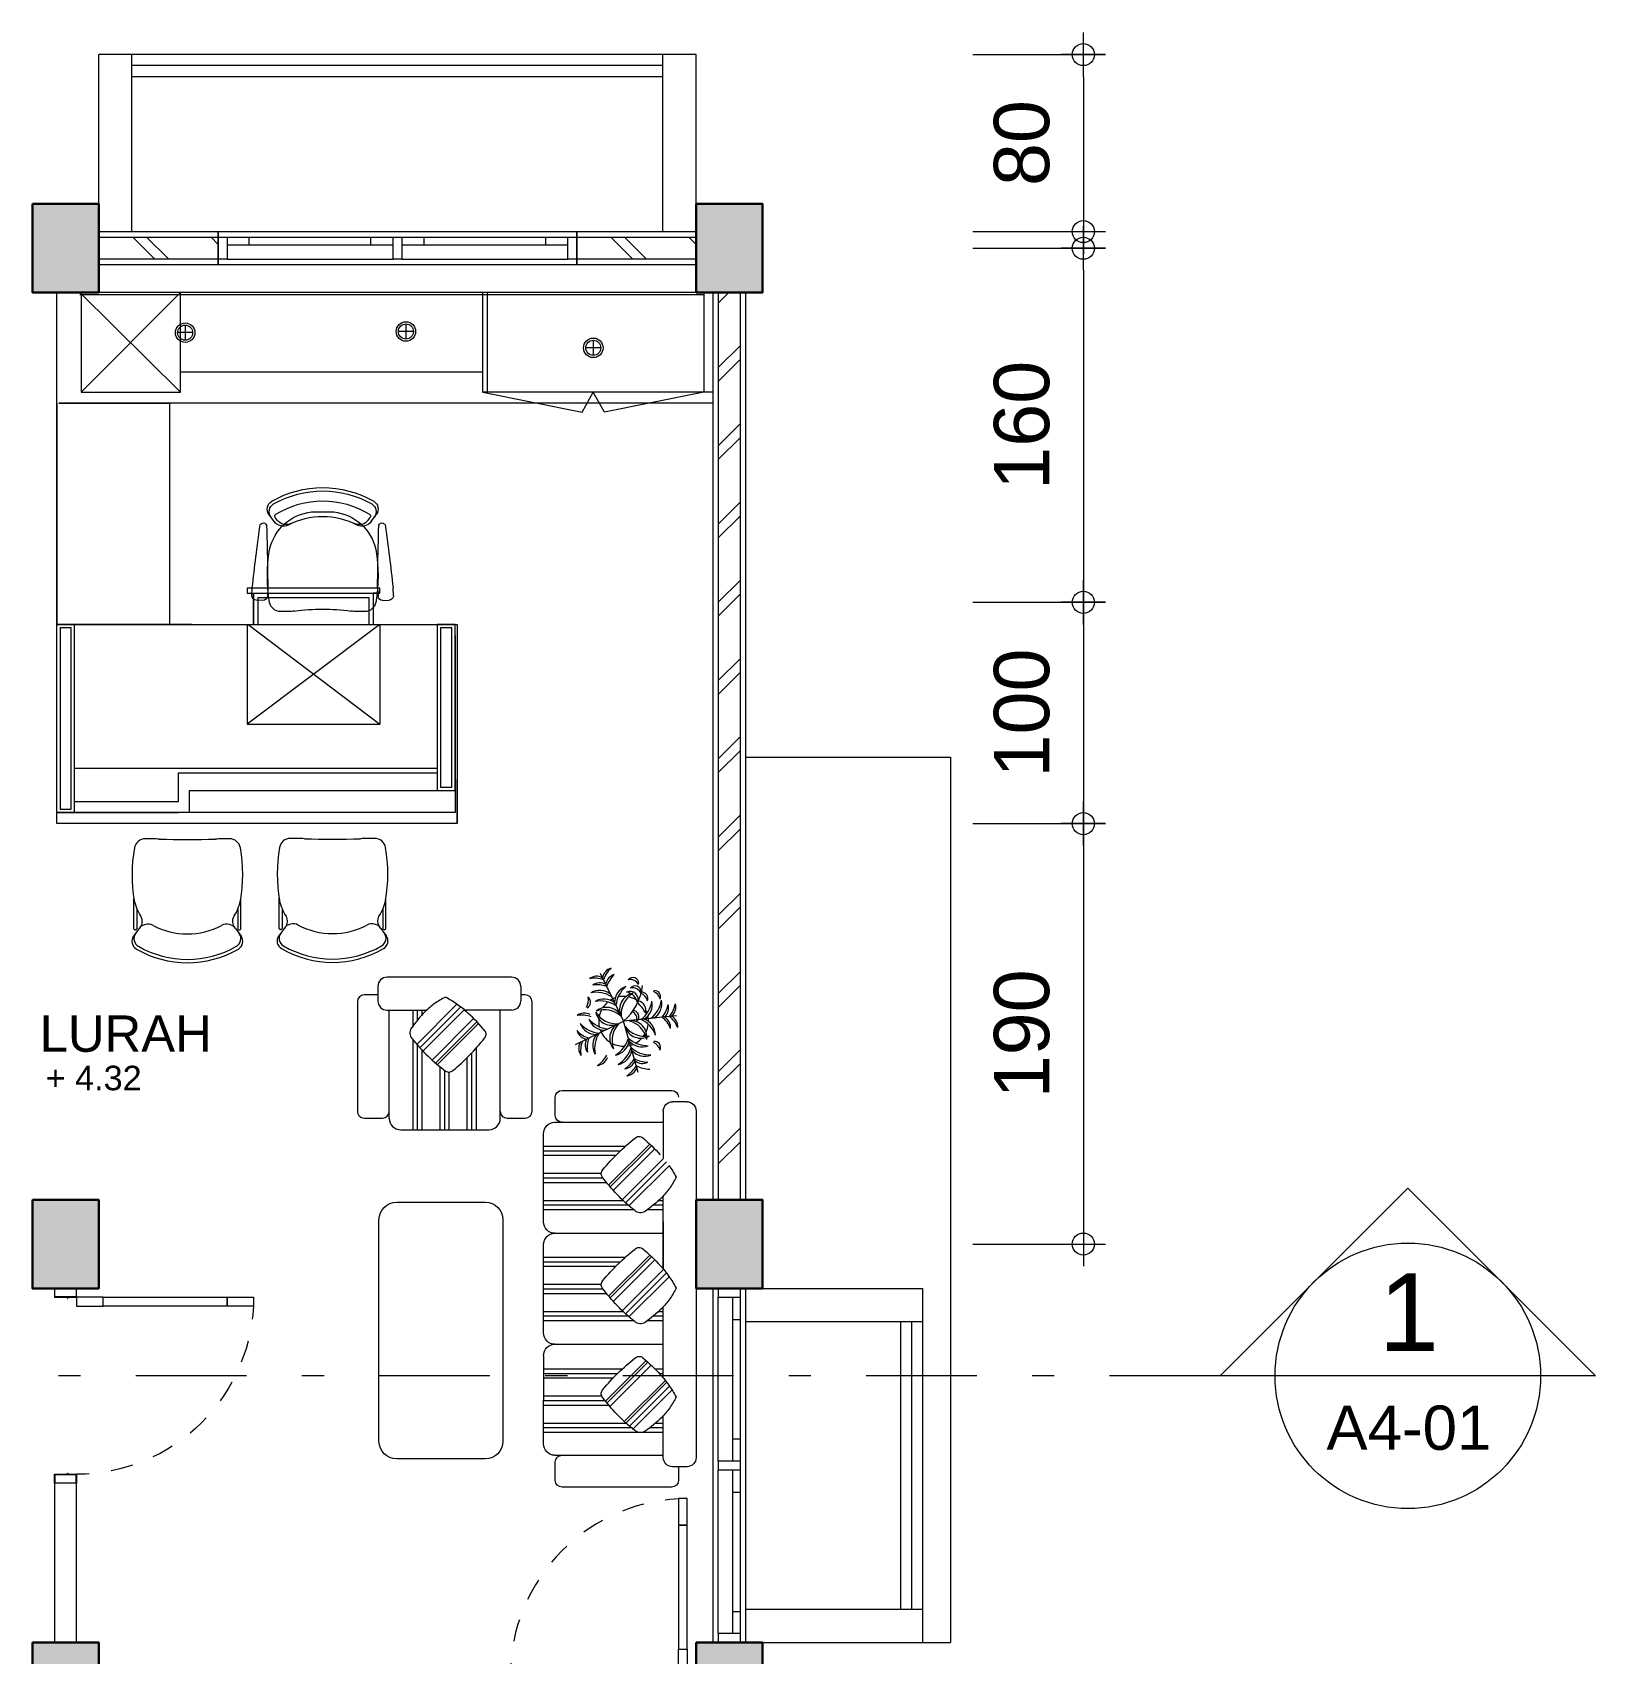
# Model space of a CAD drawing. Header units: millimetres. Extents: x -11 to 1625, y -267 to 180.
# Drawn here: x 1377.57 to 1384.64, y 158.76 to 166.09 of the extents above; entities that cross this region are included whole.
import ezdxf
from ezdxf.enums import TextEntityAlignment as Align

# ---------------------------------------------------------------- set-up
doc = ezdxf.new("R2010")
doc.units = ezdxf.units.MM
for name, pattern in [('ACAD_ISO02W100', [15, 12, -3]), ('DASHDOT', [1, 0.5, -0.25, 0, -0.25]), ('HIDDEN', [0.375, 0.25, -0.125]), ('JIS_02_0.7', [1.35, 0.75, -0.6]), ('JIS_02_1.0', [2, 1, -1])]:
    doc.linetypes.add(name, pattern=pattern)
for name, color, linetype, lineweight in [('ars', 11, 'Continuous', 5), ('dinding', 5, 'Continuous', 15), ('FURNITURE', 163, 'Continuous', 5), ('KOLOM', 1, 'Continuous', 30), ('kus', 63, 'Continuous', 15), ('lan', 7, 'Continuous', 15), ('not', 7, 'Continuous', 20), ('PARTISI', 190, 'Continuous', 9), ('POHON', 84, 'Continuous', 0), ('sol kol', 8, 'Continuous', 0), ('u', 6, 'Continuous', 20)]:
    doc.layers.add(name, color=color, linetype=linetype, lineweight=lineweight)
doc.styles.add('S', font='SIMPLEX', dxfattribs={"width": 1.1})
doc.styles.get("Standard").update_dxf_attribs({"font": 'ARIALUNI.TTF'})
doc.dimstyles.new('SK100', dxfattribs={"dimtxt": 0.25, "dimasz": 0.1, "dimexe": 0.1, "dimexo": 0, "dimgap": 0.15, "dimtad": 1, "dimdec": 0, "dimlfac": 100, "dimzin": 12, "dimdsep": 46, "dimtxsty": 'Standard', "dimblk": 'BULAT', "dimcen": 0.1, "dimclrd": 256, "dimclre": 256, "dimclrt": 256, "dimadec": 0, "dimazin": 3, "dimtfac": 1, "dimtdec": 0, "dimtofl": 0, "dimtmove": 0, "dimatfit": 3, "dimldrblk": 'BULAT', "dimfxl": 0, "dimtolj": 1, "dimtzin": 0, "dimlwd": -1, "dimlwe": -1, "dimarcsym": 0})

# ---------------------------------------------------------------- blocks, each defined once
blk = doc.blocks.new('BULAT')
for p, q in [((0, -1), (0, 1)), ((-1, 0), (1, 0))]:
    blk.add_line(p, q)
blk.add_circle((0, 0), 0.5)
blk = doc.blocks.new('*D1416')
at = {"layer": 'Defpoints', "color": 0, "ltscale": 0.15}
for p in [(1381.8214, 165.1104), (1381.8214, 163.5104), (1382.3214, 163.5104)]:
    blk.add_point(p, dxfattribs=at)
at = {"layer": 'u', "ltscale": 0.15}
for p, q in [((1381.8214, 165.1104), (1382.4214, 165.1104)), ((1382.3214, 165.0104), (1382.3214, 163.6104)), ((1381.8214, 163.5104), (1382.4214, 163.5104))]:
    blk.add_line(p, q, dxfattribs=at)
at = {"layer": 'u', "ltscale": 0.15, "xscale": 0.1, "yscale": 0.1, "zscale": 0.1}
for p, rotation in [((1382.3214, 165.1104), 90), ((1382.3214, 163.5104), 270)]:
    blk.add_blockref('BULAT', p, dxfattribs=dict(at, rotation=rotation))
at = {"layer": 'u', "ltscale": 0.15, "insert": (1382.0437, 164.3104), "char_height": 0.25, "attachment_point": 5, "rotation": 90}
blk.add_mtext('\\A1;160', dxfattribs=at)
blk = doc.blocks.new('*D1417')
at = {"layer": 'Defpoints', "color": 0, "ltscale": 0.15}
for p in [(1381.8214, 163.5104), (1381.8214, 162.5104), (1382.3214, 162.5104)]:
    blk.add_point(p, dxfattribs=at)
at = {"layer": 'u', "ltscale": 0.15}
for p, q in [((1381.8214, 163.5104), (1382.4214, 163.5104)), ((1382.3214, 163.4104), (1382.3214, 162.6104)), ((1381.8214, 162.5104), (1382.4214, 162.5104))]:
    blk.add_line(p, q, dxfattribs=at)
at = {"layer": 'u', "ltscale": 0.15, "xscale": 0.1, "yscale": 0.1, "zscale": 0.1}
for p, rotation in [((1382.3214, 163.5104), 90), ((1382.3214, 162.5104), 270)]:
    blk.add_blockref('BULAT', p, dxfattribs=dict(at, rotation=rotation))
at = {"layer": 'u', "ltscale": 0.15, "insert": (1382.0437, 163.0104), "char_height": 0.25, "attachment_point": 5, "rotation": 90}
blk.add_mtext('\\A1;100', dxfattribs=at)
blk = doc.blocks.new('*D1418')
at = {"layer": 'Defpoints', "color": 0, "ltscale": 0.15}
for p in [(1381.8214, 162.5104), (1381.8214, 160.6104), (1382.3214, 160.6104)]:
    blk.add_point(p, dxfattribs=at)
at = {"layer": 'u', "ltscale": 0.15}
for p, q in [((1381.8214, 162.5104), (1382.4214, 162.5104)), ((1382.3214, 162.4104), (1382.3214, 160.7104)), ((1381.8214, 160.6104), (1382.4214, 160.6104))]:
    blk.add_line(p, q, dxfattribs=at)
at = {"layer": 'u', "ltscale": 0.15, "xscale": 0.1, "yscale": 0.1, "zscale": 0.1}
for p, rotation in [((1382.3214, 162.5104), 90), ((1382.3214, 160.6104), 270)]:
    blk.add_blockref('BULAT', p, dxfattribs=dict(at, rotation=rotation))
at = {"layer": 'u', "ltscale": 0.15, "insert": (1382.0437, 161.5604), "char_height": 0.25, "attachment_point": 5, "rotation": 90}
blk.add_mtext('\\A1;190', dxfattribs=at)
blk = doc.blocks.new('*D1429')
at = {"layer": 'Defpoints', "color": 0, "ltscale": 0.15}
for p in [(1381.8214, 165.9854), (1381.8214, 165.1854), (1382.3214, 165.1854)]:
    blk.add_point(p, dxfattribs=at)
at = {"layer": 'u', "ltscale": 0.15}
for p, q in [((1381.8214, 165.9854), (1382.4214, 165.9854)), ((1382.3214, 165.8854), (1382.3214, 165.2854)), ((1381.8214, 165.1854), (1382.4214, 165.1854))]:
    blk.add_line(p, q, dxfattribs=at)
at = {"layer": 'u', "ltscale": 0.15, "xscale": 0.1, "yscale": 0.1, "zscale": 0.1}
for p, rotation in [((1382.3214, 165.9854), 90), ((1382.3214, 165.1854), 270)]:
    blk.add_blockref('BULAT', p, dxfattribs=dict(at, rotation=rotation))
at = {"layer": 'u', "ltscale": 0.15, "insert": (1382.0437, 165.5854), "char_height": 0.25, "attachment_point": 5, "rotation": 90}
blk.add_mtext('\\A1;80', dxfattribs=at)
blk = doc.blocks.new('Npa')
for p, q in [((-0.8485, 0), (0, 0.8485)), ((0.8485, 0), (0, 0.8485)), ((0.8485, 0), (-0.8485, 0))]:
    blk.add_line(p, q)
blk.add_circle((0, 0), 0.6)
at = {"color": 5, "style": 'S', "width": 0.75, "flags": 4}
blk.add_attdef('NO', text='', height=0.3, dxfattribs=at).set_placement((0.0048, 0.1129), align=Align.CENTER)
at = {"style": 'S', "width": 0.75, "flags": 4}
blk.add_attdef('NOLBR', text='', height=0.2, dxfattribs=at).set_placement((0.0048, -0.3342), align=Align.CENTER)
blk = doc.blocks.new('NOTASI RUANG')
at = {"layer": 'not'}
for height, p in [(0.26, (-0.011, 0.3)), (0.175, (-0.009, -0.017))]:
    blk.add_attdef('RUANG', text='', height=height, dxfattribs=at).set_placement(p, align=Align.MIDDLE_CENTER)
blk = doc.blocks.new('K1')
at = {"layer": 'KOLOM'}
blk.add_lwpolyline([(0.2, 0.15), (-0.2, 0.15), (-0.2, -0.15), (0.2, -0.15), (0.2, 0.15)], dxfattribs=at)
blk = doc.blocks.new('P 80')
at = {"linetype": 'HIDDEN', "ltscale": 0.3}
blk.add_lwpolyline([(-0.84, 0.1, -0.414214), (-0.04, 0.9, -1.303225)], format="xyb", dxfattribs=at)
for points in [[(-0.04, 0.9), (-0.08, 0.9), (-0.08, 0.78), (-0.04, 0.78)], [(-0.04, 0.78), (-0.08, 0.78), (-0.08, 0.22), (-0.04, 0.22)], [(-0.04, 0.1), (-0.08, 0.1), (-0.08, 0.22), (-0.04, 0.22)], [(-0.8351, 0.06), (-0.84, 0.06), (-0.84, 0.0615), (-0.84, 0.1), (-0.88, 0.1), (-0.88, 0), (-0.84, 0), (-0.84, 0.0565), (-0.8351, 0.0583)], [(-0.842, 0.002), (-0.878, 0.002), (-0.878, 0.098), (-0.842, 0.098)], [(-0.0449, 0.06), (-0.04, 0.06), (-0.04, 0.0615), (-0.04, 0.1), (0, 0.1), (0, 0), (-0.04, 0), (-0.04, 0.0565), (-0.0449, 0.0583)], [(-0.038, 0.002), (-0.002, 0.002), (-0.002, 0.098), (-0.038, 0.098)]]:
    blk.add_lwpolyline(points, close=True)
blk = doc.blocks.new('FE')
at = {"lineweight": 5}
for p, q in [((1585.7174, 954.8238), (1585.7835, 954.8238)), ((1586.2823, 954.8753), (1585.7876, 954.8753)), ((1586.3132, 954.762), (1586.3132, 954.8444)), ((1585.6762, 954.7826), (1585.6762, 953.7178)), ((1585.8248, 954.7826), (1585.8248, 954.5694)), ((1586.3146, 954.731), (1585.8248, 954.731)), ((1586.3661, 954.2811), (1586.3661, 954.6795)), ((1586.0509, 954.4235), (1585.8636, 954.6105)), ((1586.0645, 954.439), (1585.8781, 954.6252)), ((1586.0703, 954.4478), (1585.8843, 954.6335)), ((1586.3661, 954.6234), (1585.9955, 954.6234)), ((1586.3661, 954.6028), (1586.0178, 954.6028)), ((1585.9798, 954.3536), (1585.7983, 954.5349)), ((1585.9952, 954.3673), (1585.81, 954.5523)), ((1586.0102, 954.3814), (1585.8234, 954.5681)), ((1586.3661, 954.5822), (1586.0388, 954.5822)), ((1586.3661, 954.4597), (1586.0816, 954.4597)), ((1586.3661, 954.4803), (1586.0975, 954.4803)), ((1586.3661, 954.5009), (1586.1052, 954.5009)), ((1585.8248, 954.0773), (1585.8248, 954.399)), ((1585.8461, 954.3784), (1585.8248, 954.3784)), ((1586.3661, 954.3784), (1586.007, 954.3784)), ((1585.8691, 954.3578), (1585.8248, 954.3578)), ((1585.8954, 954.3372), (1585.8248, 954.3372)), ((1586.3661, 954.3372), (1585.9603, 954.3372)), ((1586.3661, 954.3578), (1585.9846, 954.3578)), ((1585.6762, 954.2811), (1585.6762, 953.2163)), ((1585.8248, 954.2811), (1585.8248, 954.0679)), ((1586.3146, 954.2296), (1585.8248, 954.2296)), ((1586.3146, 954.2296), (1585.8248, 954.2296)), ((1586.3661, 953.7796), (1586.3661, 954.178)), ((1586.0509, 953.922), (1585.8636, 954.109)), ((1586.0645, 953.9375), (1585.8781, 954.1237)), ((1586.0703, 953.9463), (1585.8843, 954.132)), ((1586.3661, 954.1219), (1585.9955, 954.1219)), ((1586.3661, 954.1013), (1586.0178, 954.1013)), ((1585.9798, 953.8521), (1585.7983, 954.0334)), ((1585.9952, 953.8658), (1585.81, 954.0508)), ((1586.0102, 953.8799), (1585.8234, 954.0666)), ((1586.3661, 954.0807), (1586.0388, 954.0807)), ((1586.3661, 953.9582), (1586.0816, 953.9582)), ((1586.3661, 953.9788), (1586.0975, 953.9788)), ((1586.3661, 953.9994), (1586.1052, 953.9994)), ((1585.8248, 953.5758), (1585.8248, 953.8975)), ((1585.8461, 953.8769), (1585.8248, 953.8769)), ((1586.3661, 953.8769), (1586.007, 953.8769)), ((1585.8691, 953.8563), (1585.8248, 953.8563)), ((1585.8954, 953.8357), (1585.8248, 953.8357)), ((1586.3661, 953.8357), (1585.9603, 953.8357)), ((1586.3661, 953.8563), (1585.9846, 953.8563)), ((1586.3146, 953.7281), (1585.8248, 953.7281)), ((1586.0788, 953.4634), (1585.8946, 953.6473)), ((1586.0856, 953.4711), (1585.9023, 953.6542)), ((1586.3661, 953.6766), (1586.3661, 953.4739)), ((1585.8629, 953.617), (1585.8248, 953.617)), ((1585.8432, 953.5964), (1585.8248, 953.5964)), ((1586.0651, 953.4479), (1585.8795, 953.6333)), ((1586.3661, 953.617), (1586.0094, 953.617)), ((1586.3661, 953.5964), (1586.0309, 953.5964)), ((1586.3661, 953.5758), (1586.0513, 953.5758)), ((1585.9645, 953.3428), (1585.7853, 953.5218)), ((1585.9781, 953.3583), (1585.7969, 953.5394)), ((1585.9912, 953.3744), (1585.8092, 953.5563)), ((1585.9985, 953.3817), (1585.8155, 953.5645)), ((1586.3661, 953.4533), (1586.0713, 953.4533)), ((1586.3661, 953.4739), (1586.088, 953.4739)), ((1586.3661, 953.4945), (1586.1032, 953.4945)), ((1586.3661, 953.2781), (1586.3661, 953.4739)), ((1585.8248, 953.2163), (1585.8248, 953.4054)), ((1585.8614, 953.372), (1585.8248, 953.372)), ((1585.885, 953.3514), (1585.8248, 953.3514)), ((1586.3661, 953.3514), (1585.9698, 953.3514)), ((1586.3661, 953.372), (1585.9933, 953.372)), ((1585.9153, 953.3308), (1585.8248, 953.3308)), ((1586.3661, 953.3308), (1585.9388, 953.3308)), ((1586.3146, 953.2266), (1585.8248, 953.2266)), ((1585.7174, 953.1751), (1585.7835, 953.1751)), ((1585.7567, 953.1751), (1585.7567, 953.1133)), ((1586.3132, 953.1133), (1586.3132, 953.1957)), ((1585.7876, 953.0823), (1586.2823, 953.0823))]:
    blk.add_line(p, q, dxfattribs=at)
for centre, radius, start, end in [((1585.7174, 954.7826), 0.0412, 90, 180), ((1585.7876, 954.8444), 0.0309, 90, 180), ((1585.7835, 954.7826), 0.0412, 0, 90), ((1586.2823, 954.8444), 0.0309, 0, 90), ((1586.2823, 954.762), 0.0309, 270, 0), ((1586.3146, 954.6795), 0.0515, 0, 90), ((1586.4828, 953.9946), 0.8739, 130.23542, 137.51835), ((1585.933, 954.6445), 0.0226, 83.76181, 130.23542), ((1585.9319, 954.6346), 0.0326, 51.30144, 83.76181), ((1585.3139, 953.8631), 1.0211, 45.57254, 51.30144), ((1586.2074, 954.2485), 0.4994, 144.76846, 151.95001), ((1585.3053, 953.8543), 1.0334, 39.89195, 45.57254), ((1586.0782, 954.6355), 0.3467, 206.02944, 215.48214), ((1585.4146, 954.9977), 0.8571, 316.22918, 323.19913), ((1586.0739, 954.4969), 0.0315, 6.9393, 39.89195), ((1586.0826, 954.4979), 0.0228, 323.19913, 6.9393), ((1586.0664, 954.6271), 0.3323, 215.48214, 225.13918), ((1586.2331, 954.7946), 0.5686, 225.13918, 235.04938), ((1585.4439, 954.9696), 0.8164, 308.67836, 316.22918), ((1585.9271, 954.3567), 0.0344, 235.04938, 276.16351), ((1585.9259, 954.3674), 0.0452, 276.16351, 308.67836), ((1586.3146, 954.2811), 0.0515, 270, 0), ((1586.3146, 954.178), 0.0515, 0, 90), ((1586.4828, 953.4932), 0.8739, 130.23542, 137.51835), ((1585.933, 954.143), 0.0226, 83.76181, 130.23542), ((1585.9319, 954.1331), 0.0326, 51.30144, 83.76181), ((1585.3139, 953.3616), 1.0211, 45.57254, 51.30144), ((1586.1997, 953.7524), 0.49, 137.51835, 144.76846), ((1585.3053, 953.3529), 1.0334, 39.89195, 45.57254), ((1586.2074, 953.747), 0.4994, 144.76846, 151.95001), ((1586.0739, 953.9954), 0.0315, 6.9393, 39.89195), ((1586.0782, 954.134), 0.3467, 206.02944, 215.48214), ((1585.4146, 954.4962), 0.8571, 316.22918, 323.19913), ((1586.0826, 953.9964), 0.0228, 323.19913, 6.9393), ((1586.0664, 954.1256), 0.3323, 215.48214, 225.13918), ((1586.2331, 954.2932), 0.5686, 225.13918, 235.04938), ((1585.4439, 954.4681), 0.8164, 308.67836, 316.22918), ((1585.9271, 953.8553), 0.0344, 235.04938, 276.16351), ((1585.9259, 953.866), 0.0452, 276.16351, 308.67836), ((1586.3146, 953.7796), 0.0515, 270, 0), ((1586.3146, 953.6766), 0.0515, 0, 90), ((1586.4828, 953.001), 0.8739, 130.23542, 137.51835), ((1585.933, 953.6509), 0.0226, 83.76181, 130.23542), ((1585.9319, 953.6409), 0.0326, 51.30144, 83.76181), ((1585.3139, 952.8695), 1.0211, 45.57254, 51.30144), ((1586.1997, 953.2603), 0.49, 137.51835, 144.76846), ((1585.3053, 952.8607), 1.0334, 39.89195, 45.57254), ((1586.2074, 953.2548), 0.4994, 144.76846, 151.95001), ((1586.0739, 953.5032), 0.0315, 6.9393, 39.89195), ((1586.0826, 953.5043), 0.0228, 323.19913, 6.9393), ((1586.0782, 953.6419), 0.3467, 206.02944, 215.48214), ((1586.0664, 953.6334), 0.3323, 215.48214, 225.13918), ((1585.4146, 954.004), 0.8571, 316.22918, 323.19913), ((1586.2331, 953.801), 0.5686, 225.13918, 235.04938), ((1585.4439, 953.9759), 0.8164, 308.67836, 316.22918), ((1585.9271, 953.3631), 0.0344, 235.04938, 276.16351), ((1585.9259, 953.3738), 0.0452, 276.16351, 308.67836), ((1586.3146, 953.2781), 0.0515, 270, 0), ((1585.7174, 953.2163), 0.0412, 180, 270), ((1585.7835, 953.2163), 0.0412, 270, 0), ((1586.2823, 953.1957), 0.0309, 0, 90), ((1585.7876, 953.1133), 0.0309, 180, 270), ((1586.2823, 953.1133), 0.0309, 270, 0)]:
    blk.add_arc(centre, radius, start, end, dxfattribs=at)
blk = doc.blocks.new('F. UTAMA')
at = {"lineweight": 13}
for p, q in [((-0.91, 1.9), (-0.91, 2.4)), ((2.015, 2.4), (-0.9, 2.4)), ((2.015, 2.39), (-0.805, 2.39)), ((-0.8, 2.4), (-0.8, 1.95)), ((1.015, 2.39), (-0.36, 2.39)), ((-0.35, 1.95), (-0.35, 2.4)), ((1.015, 2.4), (1.015, 1.95)), ((1.035, 2.4), (1.035, 1.95)), ((2.015, 2.4), (2.015, 1.95)), ((1.015, 2.04), (-0.35, 2.04)), ((-0.8, 1.95), (-0.35, 1.95)), ((2.055, 1.95), (1.015, 1.95)), ((-0.91, 1.9), (-0.91, 0.9)), ((-0.91, 0.9), (-0.91, 1.9)), ((2.055, 1.9), (-0.9, 1.9)), ((-0.9, 1.9), (-0.505, 1.9)), ((-0.9, 1.9), (-0.4, 1.9)), ((-0.4, 1.9), (-0.4, 0.9)), ((-0.4, 1.9), (-0.4, 0.9)), ((0.0729, 1.3649), (0.0489, 1.3986)), ((0.242, 1.4083), (0.342, 1.4083)), ((0.511, 1.3649), (0.535, 1.3986)), ((0.0864, 1.3718), (0.0779, 1.3838)), ((0.4975, 1.3718), (0.5061, 1.3838)), ((-0.05, 1.0419), (-0.02, 1.0419)), ((-0.028, 1.0309), (-0.0261, 1.0661)), ((-0.02, 1.0419), (-0.02, 0.9)), ((0.0438, 1.0624), (0.0419, 1.0273)), ((0.55, 1.0419), (0.52, 1.0419)), ((0.52, 1.0419), (0.52, 0.9)), ((0.5401, 1.0624), (0.542, 1.0273)), ((0.6119, 1.0309), (0.61, 1.0661)), ((0.0209, 1.0084), (-0.0091, 1.0099)), ((0.1369, 0.9583), (0.1016, 0.9583)), ((0.4823, 0.9583), (0.447, 0.9583)), ((0.563, 1.0084), (0.593, 1.0099)), ((-0.91, 0), (-0.91, 0.9)), ((-0.91, 0.9), (0.89, 0.9)), ((-0.83, 0.9), (-0.91, 0.9)), ((-0.3, 0.9), (-0.9, 0.9)), ((-0.9, 0.9), (0.9, 0.9)), ((-0.845, 0.885), (-0.895, 0.885)), ((-0.895, 0.885), (-0.895, 0.065)), ((-0.845, 0.065), (-0.845, 0.885)), ((-0.83, 0.05), (-0.83, 0.9)), ((-0.31, 0.9), (0.81, 0.9)), ((-0.05, 0.9), (-0.04, 0.9)), ((0.89, 0.9), (0.81, 0.9)), ((0.81, 0.9), (0.81, 0.15)), ((0.875, 0.885), (0.825, 0.885)), ((0.825, 0.885), (0.825, 0.165)), ((0.875, 0.165), (0.875, 0.885)), ((0.89, 0.15), (0.89, 0.9)), ((0.9, 0.9), (0.9, 0)), ((-0.83, 0.05), (-0.83, 0.85)), ((0.81, 0.85), (0.81, 0.15)), ((0.89, 0.85), (0.89, 0.05)), ((0.81, 0.15), (0.89, 0.15)), ((0.825, 0.165), (0.875, 0.165)), ((0.9, 0), (0.9, 0.2)), ((0.89, 0.05), (-0.91, 0.05)), ((-0.91, 0.05), (-0.36, 0.05)), ((-0.91, 0.05), (-0.83, 0.05)), ((0.9, 0), (-0.91, 0)), ((-0.895, 0.065), (-0.845, 0.065)), ((-0.4747, -0.0684), (-0.51, -0.0684)), ((-0.1293, -0.0684), (-0.1646, -0.0684)), ((0.1814, -0.0667), (0.1461, -0.0667)), ((0.5268, -0.0667), (0.4915, -0.0667)), ((-0.5613, -0.4751), (-0.5613, -0.338)), ((-0.0779, -0.4751), (-0.0779, -0.338)), ((0.0947, -0.4734), (0.0947, -0.3363)), ((0.5781, -0.4734), (0.5781, -0.3363)), ((-0.5477, -0.386), (-0.5477, -0.4751)), ((-0.0915, -0.386), (-0.0915, -0.4751)), ((0.1083, -0.3843), (0.1083, -0.4734)), ((0.5645, -0.3843), (0.5645, -0.4734)), ((-0.5387, -0.475), (-0.5627, -0.5087)), ((-0.5527, -0.4801), (-0.5563, -0.4801)), ((-0.1006, -0.475), (-0.0765, -0.5087)), ((-0.0865, -0.4801), (-0.0829, -0.4801)), ((0.1174, -0.4733), (0.0934, -0.507)), ((0.1033, -0.4784), (0.0997, -0.4784)), ((0.5555, -0.4733), (0.5795, -0.507)), ((0.5695, -0.4784), (0.5731, -0.4784))]:
    blk.add_line(p, q, dxfattribs=at)
at = {"lineweight": 18}
blk.add_line((2.055, 2.4), (-0.805, 2.4), dxfattribs=at)
at = {"lineweight": 5}
for p, q in [((-0.35, 1.95), (-0.805, 2.4)), ((-0.35, 2.4), (-0.8, 1.95)), ((-0.2956, 2.2184), (-0.3637, 2.2184)), ((-0.3297, 2.2524), (-0.3297, 2.1843)), ((0.7023, 2.2237), (0.6342, 2.2237)), ((0.6682, 2.2578), (0.6682, 2.1897)), ((1.549, 2.15), (1.481, 2.15)), ((1.515, 2.184), (1.515, 2.116))]:
    blk.add_line(p, q, dxfattribs=at)
at = {"linetype": 'JIS_02_1.0', "lineweight": 5}
for p, q in [((1.0152, 1.95), (1.465, 1.8586)), ((1.465, 1.8586), (1.5152, 1.95)), ((1.5654, 1.8586), (1.5152, 1.95)), ((2.0152, 1.95), (1.5654, 1.8586))]:
    blk.add_line(p, q, dxfattribs=at)
at = {"linetype": 'JIS_02_0.7', "lineweight": 5}
for p, q in [((-0.05, 0.9), (-0.05, 0.45)), ((0.55, 0.9), (-0.05, 0.45)), ((-0.045, 0.9), (0.55, 0.45)), ((0.55, 0.9), (0.55, 0.45)), ((-0.05, 0.45), (0.55, 0.45))]:
    blk.add_line(p, q, dxfattribs=at)
for p, q in [((-0.83, 0.25), (0.81, 0.25)), ((-0.36, 0.1), (-0.36, 0.23)), ((-0.36, 0.23), (0.81, 0.23)), ((-0.83, 0.1), (-0.36, 0.1))]:
    blk.add_line(p, q)
at = {"linetype": 'ACAD_ISO02W100', "lineweight": 5}
for p, q in [((-0.31, 0.05), (-0.31, 0.15)), ((-0.31, 0.15), (0.89, 0.15))]:
    blk.add_line(p, q, dxfattribs=at)
blk.add_lwpolyline([(2.055, 2.4), (2.055, 1.9)])
at = {"lineweight": 13}
blk.add_lwpolyline([(-0.05, 1.0419), (0.55, 1.0419), (0.55, 1.064), (-0.05, 1.064)], close=True, dxfattribs=at)
for points in [[(-0.02, 0.9), (-0.02, 1.0419), (0.52, 1.0419), (0.52, 0.9)], [(0, 0.9), (0, 1.0219), (0.5, 1.0219), (0.5, 0.9)]]:
    blk.add_lwpolyline(points, dxfattribs=at)
at = {"lineweight": 5}
for centre, radius in [((-0.3297, 2.2184), 0.044), ((-0.3297, 2.2184), 0.034), ((0.6682, 2.2237), 0.044), ((0.6682, 2.2237), 0.034), ((1.515, 2.15), 0.044), ((1.515, 2.15), 0.034)]:
    blk.add_circle(centre, radius, dxfattribs=at)
at = {"lineweight": 13}
for centre, radius, start, end in [((-0.51, -0.1184), 0.05, 90, 170.14126), ((-0.4747, -0.2684), 0.2, 82.00707, 90), ((-0.3196, 6.5071), 6.5787, 268.89193, 271.10807), ((-0.1646, -0.2684), 0.2, 90, 97.99293), ((-0.1293, -0.1184), 0.05, 9.85874, 90), ((0.1461, -0.1167), 0.05, 90, 170.14126), ((0.1814, -0.2667), 0.2, 82.00707, 90), ((0.3364, 6.5088), 6.5787, 268.89193, 271.10807), ((0.4915, -0.2667), 0.2, 90, 97.99293), ((0.5268, -0.1167), 0.05, 9.85874, 90), ((0.1334, -0.2302), 0.703, 170.14126, 189.67912), ((-0.7726, -0.2302), 0.703, 350.32088, 9.85874), ((0.7894, -0.2285), 0.703, 170.14126, 189.67912), ((-0.1165, -0.2285), 0.703, 350.32088, 9.85874), ((-0.3467, -0.3016), 0.218, 192.39035, 212.9629), ((-0.2925, -0.3016), 0.218, 327.0371, 347.60965), ((0.3093, -0.3), 0.218, 192.39035, 212.9629), ((0.3635, -0.3), 0.218, 327.0371, 347.60965), ((-0.5632, -0.442), 0.04, 316.42463, 32.9629), ((-0.0761, -0.442), 0.04, 147.0371, 223.57537), ((0.0929, -0.4403), 0.04, 316.42463, 32.9629), ((0.58, -0.4403), 0.04, 147.0371, 223.57537), ((-0.5302, -0.5319), 0.04, 144.51066, 239.96754), ((-0.5214, -0.5197), 0.04, 144.51066, 240.16998), ((-0.5563, -0.4751), 0.005, 180, 270), ((-0.5527, -0.4751), 0.005, 270, 0), ((-0.498, -0.504), 0.05, 62.05901, 144.51066), ((-0.3196, -0.1678), 0.3306, 242.05901, 297.94099), ((-0.1413, -0.504), 0.05, 35.48934, 117.94099), ((-0.1179, -0.5197), 0.04, 299.83002, 35.48934), ((-0.0865, -0.4751), 0.005, 180, 270), ((-0.1091, -0.5319), 0.04, 300.03246, 35.48934), ((-0.0829, -0.4751), 0.005, 270, 0), ((0.1259, -0.5303), 0.04, 144.51066, 239.96754), ((0.0997, -0.4734), 0.005, 180, 270), ((0.1347, -0.518), 0.04, 144.51066, 240.16998), ((0.1033, -0.4734), 0.005, 270, 0), ((0.1581, -0.5024), 0.05, 62.05901, 144.51066), ((0.3364, -0.1661), 0.3306, 242.05901, 297.94099), ((0.5148, -0.5024), 0.05, 35.48934, 117.94099), ((0.5382, -0.518), 0.04, 299.83002, 35.48934), ((0.5695, -0.4734), 0.005, 180, 270), ((0.547, -0.5303), 0.04, 300.03246, 35.48934), ((0.5731, -0.4734), 0.005, 270, 0), ((-0.3196, -0.1678), 0.4606, 239.96754, 300.03246), ((-0.3196, -0.1678), 0.4456, 240.16998, 299.83002), ((0.3364, -0.1661), 0.4606, 239.96754, 300.03246), ((0.3364, -0.1661), 0.4456, 240.16998, 299.83002)]:
    blk.add_arc(centre, radius, start, end, dxfattribs=at)
at = {"lineweight": 13, "extrusion": (0, 0, -1)}
for centre, major_axis, start_param, end_param in [((0.292, 1.0577), (0.3257, -0.3257), 3.402825, 4.451156), ((0.292, 1.0577), (0.3151, -0.3151), 3.406359, 4.447623), ((0.292, 1.0577), (0.3151, -0.3151), 3.406359, 4.447623), ((0.292, 1.0577), (0.2833, 0.2833), 4.942425, 6.053149), ((0.292, 1.0577), (0.2833, 0.2833), 4.942425, 6.053149), ((0.0814, 1.4219), (0.0283, 0.0283), 3.307585, 4.973622), ((0.0814, 1.4219), (0.0283, 0.0283), 3.307585, 4.973622), ((0.0902, 1.4096), (0.0283, 0.0283), 3.307585, 4.977155), ((0.0902, 1.4096), (0.0283, 0.0283), 3.307585, 4.977155), ((0.2649, 1.1916), (0.1541, 0.1541), 4.143243, 5.392532), ((0.086, 1.3896), (0.00707, 0.00707), 3.307585, 4.942425), ((0.292, 1.0577), (0.2338, -0.2338), 3.439329, 4.414653), ((0.3191, 1.1916), (0.1541, -0.1541), 4.032246, 5.281535), ((0.4979, 1.3896), (0.00707, -0.00707), 4.482353, 6.117193), ((0.4937, 1.4096), (0.0283, -0.0283), 4.447623, 6.117193), ((0.4937, 1.4096), (0.0283, -0.0283), 4.447623, 6.117193), ((0.5025, 1.4219), (0.0283, -0.0283), 4.451156, 6.117193), ((0.5025, 1.4219), (0.0283, -0.0283), 4.451156, 6.117193), ((10.3788, -0.0865), (7.4024, 7.4024), 4.03731, 4.064107), ((0.0235, 1.3437), (0.0106, 0.0106), 3.979351, 7.120943), ((-10.4247, 1.0038), (7.4024, -7.4024), -0.817794, -0.790998), ((0.1136, 1.394), (0.0354, 0.0354), 1.868532, 3.307585), ((0.1272, 1.4008), (0.0354, -0.0354), 0.337605, 1.736789), ((0.4568, 1.4008), (0.0354, -0.0354), -0.165992, 1.233191), ((0.4703, 1.394), (0.0354, -0.0354), -0.165992, 1.27306), ((11.0086, 1.0038), (7.4024, 7.4024), 3.93259, 3.959387), ((0.5604, 1.3437), (0.0106, -0.0106), 2.303835, 5.445427), ((-9.7949, -0.0865), (7.4024, -7.4024), -0.922514, -0.895717), ((0.7449, 1.1201), (0.4971, 0.4971), 3.754923, 4.095923), ((-0.161, 1.1201), (0.4971, -0.4971), -0.954331, -0.613331), ((-0.008, 1.0299), (0.0141, -0.0141), 0.837758, 2.408554), ((0.022, 1.0283), (0.0141, -0.0141), -0.733038, 0.837758), ((0.562, 1.0283), (0.0141, 0.0141), 2.303835, 3.874631), ((0.5919, 1.0299), (0.0141, 0.0141), 0.733038, 2.303835), ((0.1016, 1.0083), (0.0354, 0.0354), 2.356194, 3.754923), ((0.1369, 1.1583), (0.1414, -0.1414), 0.645895, 0.785398), ((0.292, 0.0538), (0.6472, -0.6472), 3.787549, 4.066433), ((0.447, 1.1583), (0.1414, 0.1414), 2.356194, 2.495697), ((0.4823, 1.0083), (0.0354, -0.0354), -0.613331, 0.785398)]:
    blk.add_ellipse(centre, major_axis=major_axis, ratio=1, start_param=start_param, end_param=end_param, dxfattribs=at)
blk = doc.blocks.new('sofa1')
at = {"lineweight": 5}
for p, q in [((1735.0406, 998.1081), (1734.546, 998.1081)), ((1734.4757, 998.0566), (1734.5419, 998.0566)), ((1734.5151, 998.0772), (1734.5151, 998.0566)), ((1735.0715, 997.9948), (1735.0715, 998.0772)), ((1734.4345, 998.0154), (1734.4345, 997.4624)), ((1734.5831, 998.0154), (1734.5831, 997.8022)), ((1735.0729, 997.9639), (1734.5831, 997.9639)), ((1735.1244, 997.5139), (1735.1244, 997.9123)), ((1734.8092, 997.6563), (1734.622, 997.8433)), ((1734.8228, 997.6718), (1734.6364, 997.858)), ((1734.8286, 997.6806), (1734.6427, 997.8664)), ((1735.1244, 997.8563), (1734.7538, 997.8563)), ((1735.1244, 997.8357), (1734.7761, 997.8357)), ((1735.1244, 997.815), (1734.7971, 997.815)), ((1734.7381, 997.5864), (1734.5566, 997.7677)), ((1734.7535, 997.6001), (1734.5683, 997.7851)), ((1734.7685, 997.6143), (1734.5817, 997.8009)), ((1735.1244, 997.6925), (1734.8399, 997.6925)), ((1735.1244, 997.7131), (1734.8559, 997.7131)), ((1735.1244, 997.7337), (1734.8635, 997.7337)), ((1734.5831, 997.4624), (1734.5831, 997.6319)), ((1734.6044, 997.6112), (1734.5831, 997.6112)), ((1735.1244, 997.6112), (1734.7654, 997.6112)), ((1734.4345, 997.5236), (1734.4345, 997.4521)), ((1734.6274, 997.5906), (1734.5831, 997.5906)), ((1734.6537, 997.57), (1734.5831, 997.57)), ((1734.5831, 997.4521), (1734.5831, 997.5236)), ((1735.1244, 997.57), (1734.7187, 997.57)), ((1735.1244, 997.5906), (1734.7429, 997.5906)), ((1735.0729, 997.4624), (1734.5831, 997.4624)), ((1735.0406, 997.4624), (1734.5831, 997.4624)), ((1734.4757, 997.4109), (1734.5419, 997.4109)), ((1734.5151, 997.4109), (1734.5151, 997.349)), ((1735.0715, 997.349), (1735.0715, 997.4315)), ((1734.546, 997.3181), (1735.0406, 997.3181))]:
    blk.add_line(p, q, dxfattribs=at)
for centre, radius, start, end in [((1734.546, 998.0772), 0.0309, 90, 180), ((1735.0406, 998.0772), 0.0309, 0, 90), ((1734.4757, 998.0154), 0.0412, 90, 180), ((1734.5419, 998.0154), 0.0412, 0, 90), ((1735.0406, 997.9948), 0.0309, 270, 0), ((1735.0729, 997.9123), 0.0515, 0, 90), ((1735.2411, 997.2275), 0.8739, 130.23542, 137.51835), ((1734.6913, 997.8773), 0.0226, 83.76181, 130.23542), ((1734.6902, 997.8674), 0.0326, 51.30144, 83.76181), ((1734.0722, 997.096), 1.0211, 45.57254, 51.30144), ((1734.958, 997.4867), 0.49, 137.51835, 144.76846), ((1734.0636, 997.0872), 1.0334, 39.89195, 45.57254), ((1734.9657, 997.4813), 0.4994, 144.76846, 151.95001), ((1734.8323, 997.7297), 0.0315, 6.9393, 39.89195), ((1734.8365, 997.8683), 0.3467, 206.02944, 215.48214), ((1734.8247, 997.8599), 0.3323, 215.48214, 225.13918), ((1734.1729, 998.2305), 0.8571, 316.22918, 323.19913), ((1734.8409, 997.7307), 0.0228, 323.19913, 6.9393), ((1734.9915, 998.0275), 0.5686, 225.13918, 235.04938), ((1734.2023, 998.2024), 0.8164, 308.67836, 316.22918), ((1734.6854, 997.5896), 0.0344, 235.04938, 276.16351), ((1734.6843, 997.6003), 0.0452, 276.16351, 308.67836), ((1734.4757, 997.4521), 0.0412, 180, 270), ((1734.5419, 997.4521), 0.0412, 270, 0), ((1735.0406, 997.4315), 0.0309, 0, 90), ((1735.0729, 997.5139), 0.0515, 270, 0), ((1734.546, 997.349), 0.0309, 180, 270), ((1735.0406, 997.349), 0.0309, 270, 0)]:
    blk.add_arc(centre, radius, start, end, dxfattribs=at)
blk = doc.blocks.new('POT BUNGA')
at = {"lineweight": 5}
for p in [(1798.52, 1442.66), (1833.04, 1423.48), (1787.39, 1410.43), (1815.69, 1397.8)]:
    blk.add_line(p, (1809.07, 1420.98), dxfattribs=at)
for centre, radius, start, end in [((1804.96, 1439.67), 5.56, 106.32609, 169.66044), ((1811.87, 1435.78), 12.53, 132.57106, 161.87413), ((1796.89, 1435.74), 5.56, 62.24038, 125.57474), ((1795.69, 1427.91), 12.53, 70.0267, 99.32977), ((1798.33, 1432.78), 5.56, 62.24038, 125.57474), ((1797.13, 1424.95), 12.53, 70.0267, 99.32977), ((1806.4, 1436.71), 5.56, 106.32609, 169.66044), ((1813.31, 1432.82), 12.53, 132.57106, 161.87413), ((1812.71, 1429.42), 7.71, 110.5567, 180.70151), ((1818.47, 1426.88), 12.92, 130.91385, 174.57922), ((1791.83, 1440.51), 26.05, 311.42762, 352.60892), ((1813.24, 1437.96), 2.75, 3.00816, 138.80367), ((1812.15, 1436.03), 3.86, 21.1349, 104.60438), ((1814.32, 1434.18), 2.75, 3.00816, 138.80367), ((1813.23, 1432.26), 3.86, 21.1349, 104.60438), ((1787.16, 1430.62), 6.03, 327.73977, 11.33239), ((1791.38, 1429.54), 2.77, 297.20289, 56.20841), ((1798.26, 1427.26), 7.71, 51.19932, 121.34413), ((1796.71, 1421.16), 12.92, 57.32161, 100.98698), ((1800.17, 1423.32), 7.71, 51.19932, 121.34413), ((1798.63, 1417.22), 12.92, 57.32161, 100.98698), ((1809.07, 1420.98), 11.26, 129.2116, 147.43379), ((1809.07, 1420.98), 11.26, 109.43971, 122.46112), ((1809.07, 1420.98), 11.26, 84.46704, 102.68922), ((1814.77, 1426.27), 7.51, 102.31584, 202.52448), ((1819.32, 1424.05), 11.37, 122.76263, 184.28395), ((1811.97, 1430.81), 3.69, 334.82483, 114.92668), ((1809.38, 1428.23), 6.02, 9.70405, 80.04746), ((1809.07, 1420.98), 11.26, 58.73992, 78.91411), ((1807.88, 1419.79), 12.05, 23.52628, 51.84458), ((1809.07, 1420.98), 11.26, 54.07536, 54.50355), ((1814.97, 1425.97), 4.19, 340.93695, 80.3538), ((1814.24, 1428.23), 6.03, 20.56844, 64.16106), ((1809.1, 1432.08), 12.92, 307.32161, 350.98698), ((1817.25, 1431.37), 2.77, 335.69242, 94.69794), ((1814.31, 1428.54), 7.71, 301.19932, 11.34413), ((1813.46, 1432.53), 12.92, 307.32161, 350.98698), ((1820.01, 1428.94), 6.03, 20.56844, 64.16106), ((1818.67, 1428.99), 7.71, 301.19932, 11.34413), ((1823.02, 1432.08), 2.77, 335.69242, 94.69794), ((1816.88, 1430.84), 12.53, 320.0267, 349.32977), ((1823.83, 1427.03), 5.56, 312.24038, 15.57474), ((1820.15, 1431.18), 12.53, 320.0267, 349.32977), ((1827.1, 1427.37), 5.56, 312.24038, 15.57474), ((1791.29, 1419.05), 5.56, 62.24038, 125.57474), ((1790.09, 1411.22), 12.53, 70.0267, 99.32977), ((1803.17, 1430.38), 12.92, 220.91385, 264.57922), ((1800.63, 1424.63), 7.71, 200.5567, 270.70151), ((1803.78, 1426.69), 7.51, 192.31584, 292.52448), ((1806, 1431.24), 11.37, 212.76263, 274.28395), ((1801.39, 1419.75), 7.51, 29.37635, 129.58499), ((1800.32, 1414.8), 11.37, 47.61687, 109.1382), ((1809.07, 1420.98), 11.26, 174.46704, 192.68922), ((1809.07, 1420.98), 11.26, 152.98672, 168.91411), ((1808.44, 1410.3), 11.37, 12.76263, 74.28395), ((1812.08, 1413.81), 7.51, 352.31584, 92.52448), ((1811.38, 1421.94), 3.76, 346.39019, 64.61984), ((1813.28, 1423.13), 2.71, 310.17616, 91.0783), ((1811.39, 1410.13), 12.92, 20.91385, 64.57922), ((1815.75, 1414.67), 7.71, 0.5567, 70.70151), ((1809.07, 1420.98), 11.26, 19.2116, 26.30044), ((1809.07, 1420.98), 11.26, 359.43971, 12.46112), ((1818.74, 1412.94), 12.53, 22.57106, 51.87413), ((1824.76, 1418.11), 5.56, 356.32609, 59.66044), ((1822.02, 1413.28), 12.53, 22.57106, 51.87413), ((1828.03, 1418.45), 5.56, 356.32609, 59.66044), ((1793.34, 1418.32), 5.56, 196.32609, 259.66044), ((1797.22, 1425.22), 12.53, 222.57106, 251.87413), ((1796.68, 1422.71), 7.71, 200.5567, 270.70151), ((1799.23, 1428.46), 12.92, 220.91385, 264.57922), ((1802.78, 1410.17), 7.71, 141.19932, 211.34413), ((1808.88, 1408.62), 12.92, 147.32161, 190.98698), ((1809.07, 1420.98), 11.26, 199.43971, 237.43379), ((1810.3, 1413.3), 7.51, 119.37635, 219.58499), ((1815.24, 1412.24), 11.37, 137.61687, 199.1382), ((1818.75, 1425.55), 11.37, 217.61687, 279.1382), ((1816.84, 1420.86), 7.51, 199.37635, 299.58499), ((1809.07, 1420.98), 11.26, 322.98672, 328.91411), ((1809.07, 1420.98), 11.26, 334.46704, 352.68922), ((1794.31, 1408.81), 5.56, 152.24038, 215.57474), ((1802.14, 1407.6), 12.53, 160.0267, 189.32977), ((1797.26, 1410.25), 5.56, 152.24038, 215.57474), ((1805.1, 1409.04), 12.53, 160.0267, 189.32977), ((1809.07, 1420.98), 11.26, 242.98672, 272.68922), ((1798.79, 1416.81), 12.92, 300.91385, 344.57922), ((1804.01, 1413.3), 7.71, 280.5567, 350.70151), ((1799.99, 1412.59), 12.92, 300.91385, 344.57922), ((1805.22, 1409.09), 7.71, 280.5567, 350.70151), ((1809.07, 1420.98), 11.26, 279.43971, 292.46112), ((1820, 1422.87), 12.92, 227.32161, 270.98698), ((1817.42, 1417.13), 7.71, 221.19932, 291.34413), ((1821.2, 1418.66), 12.92, 227.32161, 270.98698), ((1818.62, 1412.92), 7.71, 221.19932, 291.34413), ((1809.07, 1420.98), 11.26, 299.2116, 317.43379), ((1819.97, 1405.98), 6.03, 20.56844, 64.16106), ((1822.98, 1409.13), 2.77, 335.69242, 94.69794), ((1790.45, 1411.58), 12.53, 302.57106, 331.87413), ((1796.58, 1406.56), 5.56, 276.32609, 339.66044), ((1802.83, 1410.05), 12.53, 302.57106, 331.87413), ((1808.96, 1405.03), 5.56, 276.32609, 339.66044), ((1803.73, 1406.89), 12.53, 302.57106, 331.87413), ((1809.86, 1401.87), 5.56, 276.32609, 339.66044), ((1820.13, 1415), 12.53, 240.0267, 269.32977), ((1817.59, 1407.5), 5.56, 232.24038, 295.57474), ((1821.04, 1411.84), 12.53, 240.0267, 269.32977)]:
    blk.add_arc(centre, radius, start, end, dxfattribs=at)

msp = doc.modelspace()

# ---------------------------------------------------------------- hatches: boundary and pattern name
at = {"layer": 'ars'}
h = msp.add_hatch(dxfattribs=at)
h.set_pattern_fill('TEMBOK', color=256, scale=0.25)
h.set_pattern_definition([(315, (1373.67145, 166.68536), (-0.176777, -0.176777), []), (315, (1373.73395, 166.68536), (-0.176777, -0.176777), [])])
h.paths.add_polyline_path([(1378.411449, 165.0603587), (1377.871449, 165.0603587), (1377.871449, 165.1603587), (1378.411449, 165.1603587)])
h = msp.add_hatch(dxfattribs=at)
h.set_pattern_fill('TEMBOK', color=256, scale=0.25)
h.set_pattern_definition([(315, (1375.83145, 166.68536), (-0.176777, -0.176777), []), (315, (1375.89395, 166.68536), (-0.176777, -0.176777), [])])
h.paths.add_polyline_path([(1380.571449, 165.0603587), (1380.031449, 165.0603587), (1380.031449, 165.1603587), (1380.571449, 165.1603587)])
h = msp.add_hatch(dxfattribs=at)
h.set_pattern_fill('TEMBOK', color=256, scale=0.25)
h.set_pattern_definition([(45, (1367.22145, 152.53536), (-0.1767767, 0.1767767), []), (45, (1367.28395, 152.53536), (-0.1767767, 0.1767767), [])])
h.paths.add_polyline_path([(1380.771449, 160.8103587), (1380.771449, 164.9103587), (1380.671449, 164.9103587), (1380.671449, 160.8103587)])
at = {"layer": 'sol kol'}
for points in [[(1377.571449, 165.3103587), (1377.571449, 164.9103587), (1377.871449, 164.9103587), (1377.871449, 165.3103587)], [(1380.571449, 165.3103587), (1380.571449, 164.9103587), (1380.871449, 164.9103587), (1380.871449, 165.3103587)], [(1377.571449, 160.8103587), (1377.571449, 160.4103587), (1377.871449, 160.4103587), (1377.871449, 160.8103587)], [(1380.571449, 160.8103587), (1380.571449, 160.4103587), (1380.871449, 160.4103587), (1380.871449, 160.8103587)], [(1377.571449, 158.8103587), (1377.571449, 158.4103587), (1377.871449, 158.4103587), (1377.871449, 158.8103587)], [(1380.571449, 158.8103587), (1380.571449, 158.4103587), (1380.871449, 158.4103587), (1380.871449, 158.8103587)]]:
    msp.add_hatch(color=256, dxfattribs=at).paths.add_polyline_path(points)

# ---------------------------------------------------------------- linework, layer by layer
at = {"layer": 'ars'}
for points in [[(1380.421449, 165.9353587), (1378.021449, 165.9353587)], [(1380.421449, 165.8853587), (1378.021449, 165.8853587)], [(1381.496449, 158.9603587), (1381.496449, 160.2603587)], [(1381.546449, 158.9603587), (1381.546449, 160.2603587)]]:
    msp.add_lwpolyline(points, dxfattribs=at)
for points in [[(1378.411449, 165.0603587), (1377.871449, 165.0603587), (1377.871449, 165.1603587), (1378.411449, 165.1603587)], [(1380.571449, 165.0603587), (1380.031449, 165.0603587), (1380.031449, 165.1603587), (1380.571449, 165.1603587)], [(1380.771449, 160.8103587), (1380.771449, 164.9103587), (1380.671449, 164.9103587), (1380.671449, 160.8103587)]]:
    msp.add_lwpolyline(points, close=True, dxfattribs=at)
at = {"layer": 'dinding'}
for points in [[(1378.411449, 165.0353587), (1377.871449, 165.0353587), (1377.871449, 165.1853587), (1378.411449, 165.1853587)], [(1380.571449, 165.0353587), (1380.031449, 165.0353587), (1380.031449, 165.1853587), (1380.571449, 165.1853587)], [(1380.796449, 160.8103587), (1380.796449, 164.9103587), (1380.646449, 164.9103587), (1380.646449, 160.8103587)]]:
    msp.add_lwpolyline(points, close=True, dxfattribs=at)
at = {"layer": 'FURNITURE'}
msp.add_lwpolyline([(1379.1378764, 159.7199789), (1379.1378764, 160.7199789, -0.414213562), (1379.2178764, 160.7999789), (1379.6178764, 160.7999789, -0.414213562), (1379.6978764, 160.7199789), (1379.6978764, 159.7199789, -0.414213562), (1379.6178764, 159.6399789), (1379.2178764, 159.6399789, -0.414213562)], format="xyb", close=True, dxfattribs=at)
at = {"layer": 'kus'}
for p, q in [((1378.451449, 165.1603587), (1379.201449, 165.1603587)), ((1378.451449, 165.1253587), (1379.201449, 165.1253587)), ((1378.551449, 165.1253587), (1378.551449, 165.1603587)), ((1379.101449, 165.1253587), (1379.101449, 165.1603587)), ((1379.241449, 165.1603587), (1379.991449, 165.1603587)), ((1379.241449, 165.1253587), (1379.991449, 165.1253587)), ((1379.341449, 165.1253587), (1379.341449, 165.1603587)), ((1379.891449, 165.1253587), (1379.891449, 165.1603587)), ((1378.451449, 165.0603587), (1379.201449, 165.0603587)), ((1379.241449, 165.0603587), (1379.991449, 165.0603587)), ((1380.671449, 159.6303587), (1380.671449, 160.3703587)), ((1380.736449, 159.6303587), (1380.736449, 160.3703587)), ((1380.771449, 159.6303587), (1380.771449, 160.3703587)), ((1380.736449, 160.2703587), (1380.771449, 160.2703587)), ((1380.736449, 159.7303587), (1380.771449, 159.7303587)), ((1380.671449, 158.8503587), (1380.671449, 159.5903587)), ((1380.736449, 158.8503587), (1380.736449, 159.5903587)), ((1380.771449, 158.8503587), (1380.771449, 159.5903587)), ((1380.736449, 159.4903587), (1380.771449, 159.4903587)), ((1380.736449, 158.9503587), (1380.771449, 158.9503587))]:
    msp.add_line(p, q, dxfattribs=at)
for points in [[(1378.411449, 165.1603587), (1378.451449, 165.1603587), (1378.451449, 165.0603587), (1378.411449, 165.0603587)], [(1379.201449, 165.1603587), (1379.241449, 165.1603587), (1379.241449, 165.0603587), (1379.201449, 165.0603587)], [(1379.991449, 165.1603587), (1380.031449, 165.1603587), (1380.031449, 165.0603587), (1379.991449, 165.0603587)], [(1380.771449, 160.3703587), (1380.771449, 160.4103587), (1380.671449, 160.4103587), (1380.671449, 160.3703587)], [(1380.771449, 159.5903587), (1380.771449, 159.6303587), (1380.671449, 159.6303587), (1380.671449, 159.5903587)], [(1380.771449, 158.8103587), (1380.771449, 158.8503587), (1380.671449, 158.8503587), (1380.671449, 158.8103587)]]:
    msp.add_lwpolyline(points, close=True, dxfattribs=at)
at = {"layer": 'lan'}
for p, q in [((1377.871449, 165.3103587), (1377.871449, 165.9853587)), ((1378.021449, 165.1853587), (1378.021449, 165.9853587)), ((1380.421449, 165.1853587), (1380.421449, 165.9853587)), ((1380.571449, 165.3103587), (1380.571449, 165.9853587)), ((1380.796449, 162.8103587), (1381.721449, 162.8103587)), ((1380.871449, 160.4103587), (1381.596449, 160.4103587)), ((1380.796449, 160.2603587), (1381.596449, 160.2603587)), ((1380.796449, 158.9603587), (1381.596449, 158.9603587)), ((1381.596449, 158.8103587), (1381.721449, 158.8103587))]:
    msp.add_line(p, q, dxfattribs=at)
for points in [[(1380.571449, 165.9853587), (1377.871449, 165.9853587)], [(1381.721449, 162.8103587), (1381.721449, 158.8103587)], [(1380.871449, 158.8103587), (1381.596449, 158.8103587), (1381.596449, 160.4103587)]]:
    msp.add_lwpolyline(points, dxfattribs=at)
for points in [[(1378.411449, 165.1853587), (1380.031449, 165.1853587), (1380.031449, 165.0353587), (1378.411449, 165.0353587)], [(1380.796449, 158.8103587), (1380.796449, 160.4103587), (1380.646449, 160.4103587), (1380.646449, 158.8103587)]]:
    msp.add_lwpolyline(points, close=True, dxfattribs=at)
at = {"layer": 'not', "linetype": 'DASHDOT'}
msp.add_line((1382.9395356, 160.0152559), (1376.0468306, 160.0152559), dxfattribs=at)
at = {"layer": 'PARTISI'}
msp.add_lwpolyline([(1377.671449, 159.5303587), (1377.671449, 158.8103587), (1377.771449, 158.8103587), (1377.771449, 159.5303587)], close=True, dxfattribs=at)

# ---------------------------------------------------------------- block references
ref = msp.add_blockref('NOTASI RUANG', (1377.8536327, 161.3720217), dxfattribs=dict(xscale=0.6323962268195373, yscale=0.6323962268195373, zscale=0.6323962268195373))
ref.add_attrib('RUANG', '+ 4.32', dxfattribs={"layer": 'not', "height": 0.11078627}).set_placement((1377.8481507, 161.3611066), align=Align.MIDDLE_CENTER)
ref.add_attrib('RUANG', 'R. LURAH', dxfattribs={"layer": 'not', "height": 0.16431774}).set_placement((1377.8465669, 161.5616061), align=Align.MIDDLE_CENTER)
at = {"layer": 'FURNITURE'}
msp.add_blockref('F. UTAMA', (1378.591449, 162.5103587), dxfattribs=at)
at = {"layer": 'FURNITURE', "rotation": 270}
msp.add_blockref('sofa1', (381.7220763, 1896.251208), dxfattribs=at)
at = {"layer": 'FURNITURE', "xscale": -1}
msp.add_blockref('FE', (2966.2476439, -793.5702178), dxfattribs=at)
at = {"layer": 'KOLOM', "rotation": 90}
for p in [(1377.721449, 165.1103587), (1380.721449, 165.1103587), (1377.721449, 160.6103587), (1380.721449, 160.6103587), (1377.721449, 158.6103587), (1380.721449, 158.6103587)]:
    msp.add_blockref('K1', p, dxfattribs=at)
at = {"layer": 'kus', "xscale": -1, "rotation": 270.0000000130307}
msp.add_blockref('P 80', (1377.671449, 160.4103587), dxfattribs=at)
at = {"layer": 'kus'}
msp.add_blockref('P 80', (1380.571449, 158.5603587), dxfattribs=at)
at = {"layer": 'not'}
ref = msp.add_blockref('Npa', (1383.7880637, 160.0152559), dxfattribs=at)
ref.add_attrib('NO', '1', dxfattribs={"layer": '0', "height": 0.35, "flags": 4}).set_placement((1383.7928293, 160.1281586), align=Align.CENTER)
ref.add_attrib('NOLBR', 'A4-01', dxfattribs={"layer": '0', "height": 0.2, "flags": 4}).set_placement((1383.7928293, 159.6810182), align=Align.CENTER)
at = {"layer": 'POHON', "xscale": 0.01, "yscale": 0.01, "zscale": 0.01}
msp.add_blockref('POT BUNGA', (1362.1528048, 147.4075536), dxfattribs=at)

# ---------------------------------------------------------------- dimensions: what is measured, and where the dimension line sits
at = {"layer": 'u', "ltscale": 0.15}
for base, p1, p2, picture, middle in [((1382.321449, 165.1853587), (1381.821449, 165.9853587), (1381.821449, 165.1853587), '*D1429', (1382.321449, 165.5853587)), ((1382.321449, 163.5103587), (1381.821449, 165.1103587), (1381.821449, 163.5103587), '*D1416', (1382.321449, 164.3103587)), ((1382.321449, 162.5103587), (1381.821449, 163.5103587), (1381.821449, 162.5103587), '*D1417', (1382.321449, 163.0103587)), ((1382.321449, 160.6103587), (1381.821449, 162.5103587), (1381.821449, 160.6103587), '*D1418', (1382.321449, 161.5603587))]:
    dim = msp.add_linear_dim(base=base, p1=p1, p2=p2, angle=270, dimstyle='SK100', dxfattribs=at)
    dim.commit()
    dim.dimension.update_dxf_attribs({"geometry": picture, "text_midpoint": middle, "dimtype": 160})

doc.saveas('drawing.dxf')
